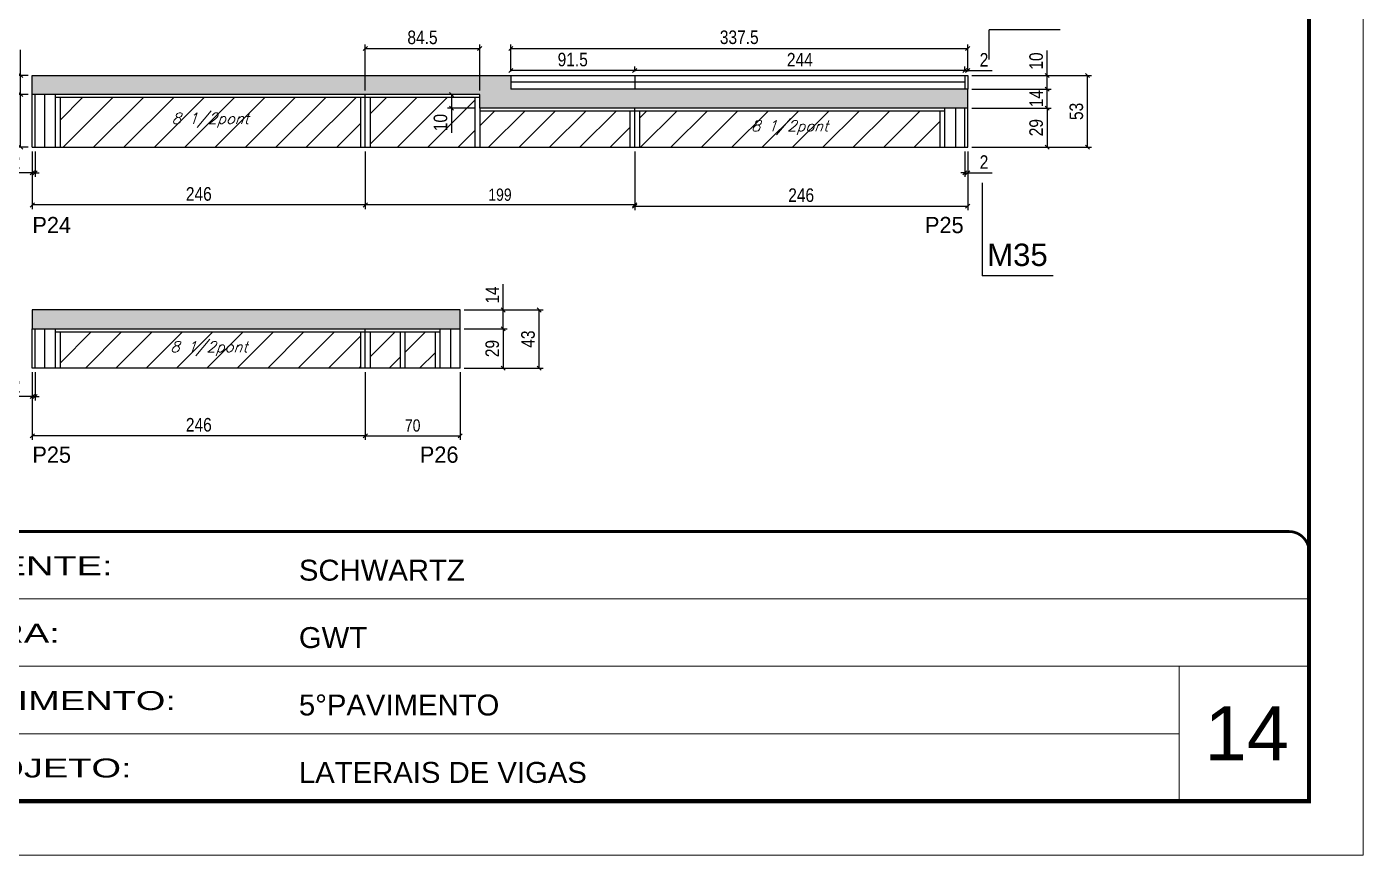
# Model space of a CAD drawing. Extents: x 13154 to 22413, y 1253 to 30260.
# Drawn here: x 15251 to 16238, y 25373 to 25986 of the extents above; entities that cross this region are included whole.
import ezdxf

# ---------------------------------------------------------------- set-up
doc = ezdxf.new("R2010")
doc.units = 0
doc.linetypes.add('CONTINUO', pattern=[0])
doc.linetypes.add('DASHED', pattern=[0.75, 0.5, -0.25])
for name, color, linetype in [('5', 5, 'Continuous'), ('COTA', 241, 'Continuous'), ('NOMENCLATURA', 7, 'Continuous'), ('Painéis', 200, 'Continuous'), ('SARR_2.2x10', 60, 'Continuous'), ('SARR_2.2x7', 40, 'Continuous'), ('SARR_3.5x7', 81, 'Continuous'), ('texto', 7, 'Continuous')]:
    doc.layers.add(name, color=color, linetype=linetype)
for name, color, linetype, lineweight in [('CARIMBO', 255, 'Continuous', 9), ('Folhas', 255, 'Continuous', 9), ('Hachura', 251, 'Continuous', 9), ('SARRAFO DE PRESSAO', 251, 'DASHED', 9)]:
    doc.layers.add(name, color=color, linetype=linetype, lineweight=lineweight)
doc.styles.add('ARIAL', font='arial.ttf')
doc.styles.add('COTA TECNICA', font='techl___.ttf', dxfattribs={"height": 10})
doc.styles.add('COTA TECNICA-50', font='techl___.ttf', dxfattribs={"height": 9})
doc.styles.add('Romans', font='romans.shx')
doc.styles.add('ROMAS860', font='ROMAS860.SHX')
doc.styles.get("Standard").update_dxf_attribs({"font": 'arial.ttf'})
doc.styles.add('Tecnologia', font='')
doc.styles.get('Tecnologia').set_extended_font_data('Forgotten Futurist')
doc.dimstyles.new('COTA PAINEL-50', dxfattribs={"dimtxt": 9, "dimasz": 3, "dimexe": 3, "dimexo": 3, "dimgap": 3, "dimtad": 1, "dimdec": 1, "dimzin": 12, "dimdsep": 46, "dimtxsty": 'COTA TECNICA-50', "dimblk1": 'OBLIQUE', "dimblk2": 'OBLIQUE', "dimsah": 1, "dimcen": 0.9, "dimclrd": 4, "dimclre": 4, "dimclrt": 240, "dimadec": 1, "dimazin": 3, "dimtfac": 1, "dimtdec": 1, "dimtmove": 0, "dimatfit": 3, "dimfxl": 1, "dimtolj": 1, "dimtzin": 12, "dimarcsym": 0})
doc.dimstyles.new('PAINEL', dxfattribs={"dimtxt": 10, "dimasz": 3, "dimexe": 3, "dimexo": 3, "dimgap": 3, "dimtad": 1, "dimdec": 1, "dimzin": 12, "dimdsep": 46, "dimtxsty": 'COTA TECNICA', "dimblk1": 'OBLIQUE', "dimblk2": 'OBLIQUE', "dimsah": 1, "dimcen": 0.9, "dimclrd": 4, "dimclre": 4, "dimclrt": 240, "dimadec": 1, "dimazin": 3, "dimtfac": 1, "dimtdec": 1, "dimtmove": 0, "dimatfit": 3, "dimfxl": 1, "dimtolj": 1, "dimtzin": 12, "dimarcsym": 0})

# ---------------------------------------------------------------- blocks, each defined once
blk = doc.blocks.new('9999999999')
at = {"color": 30, "linetype": 'CONTINUO'}
for p, q in [((98564.56, 34379.64), (99583.98, 34379.64)), ((98564.56, 34329.83), (99487.98, 34329.83)), ((99583.98, 34329.83), (99487.98, 34329.83)), ((99487.98, 34329.83), (99487.98, 34230.21)), ((98564.56, 34280.02), (99487.98, 34280.02))]:
    blk.add_line(p, q, dxfattribs=at)
at = {"color": 30, "linetype": 'CONTINUO', "const_width": 2}
blk.add_lwpolyline([(99583.98, 34230.21), (99583.98, 34414.45, 0.414214), (99568.98, 34429.45), (98228.98, 34429.45, 0.414214), (98213.98, 34414.45), (98213.98, 34245.21, 0.414214), (98228.98, 34230.21), (99583.98, 34230.21)], format="xyb", dxfattribs=at)
at = {"layer": 'Folhas'}
blk.add_lwpolyline([(98138.98, 34190.21), (99623.98, 34190.21), (99623.98, 35240.21), (98138.98, 35240.21)], close=True, dxfattribs=at)
at = {"layer": 'Folhas', "color": 30, "const_width": 3}
blk.add_lwpolyline([(98213.98, 34230.21), (99583.98, 34230.21), (99583.98, 35200.21), (98213.98, 35200.21)], close=True, dxfattribs=at)
at = {"color": 7, "linetype": 'Continuous', "ltscale": 5, "style": 'ARIAL'}
for s, height, p in [('SCHWARTZ', 15.483, (98837.68, 34393.13)), ('GWT', 15.483, (98837.68, 34343.32)), ('5°PAVIMENTO', 15.4829, (98837.68, 34293.51)), ('LATERAIS DE VIGAS', 15.4829, (98837.68, 34243.7))]:
    blk.add_text(s, height=height, dxfattribs=at).set_placement(p)
at = {"layer": 'Folhas', "color": 7, "style": 'Tecnologia', "width": 1.5}
for s, p in [('CLIENTE:', (98573.65, 34397.17)), ('OBRA:', (98573.65, 34347.31)), ('PAVIMENTO:', (98573.65, 34297.5)), ('PROJETO:', (98573.65, 34247.69))]:
    blk.add_text(s, height=14, dxfattribs=at).set_placement(p)
blk = doc.blocks.new('_Oblique')
at = {"color": 0, "linetype": 'ByBlock', "lineweight": -2}
blk.add_line((-0.5, -0.5), (0.5, 0.5), dxfattribs=at)
blk = doc.blocks.new('*D276')
at = {"layer": 'COTA', "color": 4, "linetype": 'ByBlock', "lineweight": -2, "transparency": 16777216}
for p, q in [((15500.63, 25730.35), (15500.63, 25680.38)), ((15570.63, 25730.35), (15570.63, 25680.38)), ((15500.63, 25683.38), (15570.63, 25683.38))]:
    blk.add_line(p, q, dxfattribs=at)
at = {"layer": 'Defpoints', "color": 0, "linetype": 'ByBlock', "transparency": 16777216}
for p in [(15500.63, 25733.35), (15570.63, 25733.35), (15570.63, 25683.38)]:
    blk.add_point(p, dxfattribs=at)
at = {"layer": 'COTA', "color": 4, "linetype": 'ByBlock', "lineweight": -2, "transparency": 16777216, "xscale": 3, "yscale": 3, "zscale": 3, "rotation": 180}
blk.add_blockref('_Oblique', (15500.63, 25683.38), dxfattribs=at)
at = {"layer": 'COTA', "color": 4, "linetype": 'ByBlock', "lineweight": -2, "transparency": 16777216, "xscale": 3, "yscale": 3, "zscale": 3}
blk.add_blockref('_Oblique', (15570.63, 25683.38), dxfattribs=at)
at = {"layer": 'COTA', "color": 240, "linetype": 'ByBlock', "transparency": 16777216, "insert": (15535.63, 25690.97), "char_height": 9, "attachment_point": 5, "style": 'COTA TECNICA-50'}
blk.add_mtext('\\A1;70', dxfattribs=at)
blk = doc.blocks.new('*D278')
at = {"layer": 'COTA', "color": 4, "linetype": 'ByBlock', "lineweight": -2, "transparency": 16777216}
for p, q in [((15254.63, 25730.35), (15254.63, 25680.38)), ((15500.63, 25730.35), (15500.63, 25680.38)), ((15500.63, 25683.38), (15254.63, 25683.38))]:
    blk.add_line(p, q, dxfattribs=at)
at = {"layer": 'Defpoints', "color": 0, "linetype": 'ByBlock', "transparency": 16777216}
for p in [(15254.63, 25733.35), (15500.63, 25733.35), (15254.63, 25683.38)]:
    blk.add_point(p, dxfattribs=at)
at = {"layer": 'COTA', "color": 4, "linetype": 'ByBlock', "lineweight": -2, "transparency": 16777216, "xscale": 3, "yscale": 3, "zscale": 3, "rotation": 180}
blk.add_blockref('_Oblique', (15254.63, 25683.38), dxfattribs=at)
at = {"layer": 'COTA', "color": 4, "linetype": 'ByBlock', "lineweight": -2, "transparency": 16777216, "xscale": 3, "yscale": 3, "zscale": 3}
blk.add_blockref('_Oblique', (15500.63, 25683.38), dxfattribs=at)
at = {"layer": 'COTA', "color": 240, "linetype": 'ByBlock', "transparency": 16777216, "insert": (15377.63, 25691.48), "char_height": 10, "attachment_point": 5, "style": 'COTA TECNICA'}
blk.add_mtext('\\A1;246', dxfattribs=at)
blk = doc.blocks.new('*D268')
at = {"layer": 'COTA', "color": 4, "linetype": 'ByBlock', "lineweight": -2, "transparency": 16777216}
for p, q in [((15573.63, 25762.35), (15605.55, 25762.35)), ((15602.55, 25762.35), (15602.55, 25733.35)), ((15573.63, 25733.35), (15605.55, 25733.35))]:
    blk.add_line(p, q, dxfattribs=at)
at = {"layer": 'Defpoints', "color": 0, "linetype": 'ByBlock', "transparency": 16777216}
for p in [(15570.63, 25762.35), (15570.63, 25733.35), (15602.55, 25733.35)]:
    blk.add_point(p, dxfattribs=at)
at = {"layer": 'COTA', "color": 4, "linetype": 'ByBlock', "lineweight": -2, "transparency": 16777216, "xscale": 3, "yscale": 3, "zscale": 3}
for p, rotation in [((15602.55, 25762.35), 90), ((15602.55, 25733.35), 270)]:
    blk.add_blockref('_Oblique', p, dxfattribs=dict(at, rotation=rotation))
at = {"layer": 'COTA', "color": 240, "linetype": 'ByBlock', "transparency": 16777216, "insert": (15594.46, 25747.85), "char_height": 10, "attachment_point": 5, "rotation": 90, "style": 'COTA TECNICA'}
blk.add_mtext('\\A1;29', dxfattribs=at)
blk = doc.blocks.new('*D269')
at = {"layer": 'COTA', "color": 4, "lineweight": -2, "transparency": 16777216}
for p, q in [((15602.55, 25776.35), (15602.55, 25795.46)), ((15573.63, 25776.35), (15605.55, 25776.35)), ((15602.55, 25762.35), (15602.55, 25776.35)), ((15573.63, 25762.35), (15605.55, 25762.35))]:
    blk.add_line(p, q, dxfattribs=at)
at = {"layer": 'Defpoints', "color": 0, "transparency": 16777216}
for p in [(15570.63, 25776.35), (15602.55, 25776.35), (15570.63, 25762.35)]:
    blk.add_point(p, dxfattribs=at)
at = {"layer": 'COTA', "color": 4, "lineweight": -2, "transparency": 16777216, "xscale": 3, "yscale": 3, "zscale": 3}
for p, rotation in [((15602.55, 25776.35), 90), ((15602.55, 25762.35), 270)]:
    blk.add_blockref('_Oblique', p, dxfattribs=dict(at, rotation=rotation))
at = {"layer": 'COTA', "color": 240, "transparency": 16777216, "insert": (15594.47, 25787.41), "char_height": 10, "attachment_point": 5, "rotation": 90, "style": 'COTA TECNICA'}
blk.add_mtext('\\A1;14', dxfattribs=at)
blk = doc.blocks.new('*D270')
at = {"layer": 'COTA', "color": 4, "lineweight": -2, "transparency": 16777216}
for p, q in [((15573.63, 25776.35), (15632.1, 25776.35)), ((15629.1, 25733.35), (15629.1, 25776.35)), ((15573.63, 25733.35), (15632.1, 25733.35))]:
    blk.add_line(p, q, dxfattribs=at)
at = {"layer": 'Defpoints', "color": 0, "transparency": 16777216}
for p in [(15570.63, 25776.35), (15629.1, 25776.35), (15570.63, 25733.35)]:
    blk.add_point(p, dxfattribs=at)
at = {"layer": 'COTA', "color": 4, "lineweight": -2, "transparency": 16777216, "xscale": 3, "yscale": 3, "zscale": 3}
for p, rotation in [((15629.1, 25776.35), 90), ((15629.1, 25733.35), 270)]:
    blk.add_blockref('_Oblique', p, dxfattribs=dict(at, rotation=rotation))
at = {"layer": 'COTA', "color": 240, "transparency": 16777216, "insert": (15620.88, 25754.85), "char_height": 10, "attachment_point": 5, "rotation": 90, "style": 'COTA TECNICA'}
blk.add_mtext('\\A1;43', dxfattribs=at)
blk = doc.blocks.new('*D301')
at = {"layer": 'COTA', "color": 4, "lineweight": -2, "transparency": 16777216}
for p, q in [((15254.63, 25730.35), (15254.63, 25709.36)), ((15256.63, 25730.35), (15256.63, 25709.36)), ((15254.63, 25712.36), (15236.52, 25712.36)), ((15256.63, 25712.36), (15254.63, 25712.36)), ((15256.63, 25712.36), (15259.63, 25712.36))]:
    blk.add_line(p, q, dxfattribs=at)
at = {"layer": 'Defpoints', "color": 0, "transparency": 16777216}
for p in [(15254.63, 25733.35), (15256.63, 25733.35), (15254.63, 25712.36)]:
    blk.add_point(p, dxfattribs=at)
at = {"layer": 'COTA', "color": 4, "lineweight": -2, "transparency": 16777216, "xscale": 3, "yscale": 3, "zscale": 3}
blk.add_blockref('_Oblique', (15254.63, 25712.36), dxfattribs=at)
at = {"layer": 'COTA', "color": 4, "lineweight": -2, "transparency": 16777216, "xscale": 3, "yscale": 3, "zscale": 3, "rotation": 180}
blk.add_blockref('_Oblique', (15256.63, 25712.36), dxfattribs=at)
at = {"layer": 'COTA', "color": 240, "transparency": 16777216, "insert": (15242.58, 25720.36), "char_height": 10, "attachment_point": 5, "style": 'COTA TECNICA'}
blk.add_mtext('\\A1;2', dxfattribs=at)
blk = doc.blocks.new('*D1503')
at = {"layer": 'COTA', "color": 4, "linetype": 'ByBlock', "lineweight": -2, "transparency": 16777216}
for p, q in [((15500.63, 25893.58), (15500.63, 25850.94)), ((15699.63, 25893.58), (15699.63, 25850.94)), ((15699.63, 25853.94), (15500.63, 25853.94))]:
    blk.add_line(p, q, dxfattribs=at)
at = {"layer": 'Defpoints', "color": 0, "linetype": 'ByBlock', "transparency": 16777216}
for p in [(15500.63, 25896.58), (15699.63, 25896.58), (15500.63, 25853.94)]:
    blk.add_point(p, dxfattribs=at)
at = {"layer": 'COTA', "color": 4, "linetype": 'ByBlock', "lineweight": -2, "transparency": 16777216, "xscale": 3, "yscale": 3, "zscale": 3, "rotation": 180}
blk.add_blockref('_Oblique', (15500.63, 25853.94), dxfattribs=at)
at = {"layer": 'COTA', "color": 4, "linetype": 'ByBlock', "lineweight": -2, "transparency": 16777216, "xscale": 3, "yscale": 3, "zscale": 3}
blk.add_blockref('_Oblique', (15699.63, 25853.94), dxfattribs=at)
at = {"layer": 'COTA', "color": 240, "linetype": 'ByBlock', "transparency": 16777216, "insert": (15600.13, 25861.51), "char_height": 9, "attachment_point": 5, "style": 'COTA TECNICA-50'}
blk.add_mtext('\\A1;199', dxfattribs=at)
blk = doc.blocks.new('*D1505')
at = {"layer": 'COTA', "color": 4, "linetype": 'ByBlock', "lineweight": -2, "transparency": 16777216}
for p, q in [((15699.63, 25893.58), (15699.63, 25850.04)), ((15945.63, 25893.58), (15945.63, 25850.04)), ((15699.63, 25853.04), (15945.63, 25853.04))]:
    blk.add_line(p, q, dxfattribs=at)
at = {"layer": 'Defpoints', "color": 0, "linetype": 'ByBlock', "transparency": 16777216}
for p in [(15699.63, 25896.58), (15945.63, 25896.58), (15945.63, 25853.04)]:
    blk.add_point(p, dxfattribs=at)
at = {"layer": 'COTA', "color": 4, "linetype": 'ByBlock', "lineweight": -2, "transparency": 16777216, "xscale": 3, "yscale": 3, "zscale": 3, "rotation": 180}
blk.add_blockref('_Oblique', (15699.63, 25853.04), dxfattribs=at)
at = {"layer": 'COTA', "color": 4, "linetype": 'ByBlock', "lineweight": -2, "transparency": 16777216, "xscale": 3, "yscale": 3, "zscale": 3}
blk.add_blockref('_Oblique', (15945.63, 25853.04), dxfattribs=at)
at = {"layer": 'COTA', "color": 240, "linetype": 'ByBlock', "transparency": 16777216, "insert": (15822.63, 25861.14), "char_height": 10, "attachment_point": 5, "style": 'COTA TECNICA'}
blk.add_mtext('\\A1;246', dxfattribs=at)
blk = doc.blocks.new('*D1506')
at = {"layer": 'COTA', "color": 4, "linetype": 'ByBlock', "lineweight": -2, "transparency": 16777216}
for p, q in [((15254.63, 25893.58), (15254.63, 25850.94)), ((15500.63, 25893.58), (15500.63, 25850.94)), ((15500.63, 25853.94), (15254.63, 25853.94))]:
    blk.add_line(p, q, dxfattribs=at)
at = {"layer": 'Defpoints', "color": 0, "linetype": 'ByBlock', "transparency": 16777216}
for p in [(15254.63, 25896.58), (15500.63, 25896.58), (15254.63, 25853.94)]:
    blk.add_point(p, dxfattribs=at)
at = {"layer": 'COTA', "color": 4, "linetype": 'ByBlock', "lineweight": -2, "transparency": 16777216, "xscale": 3, "yscale": 3, "zscale": 3, "rotation": 180}
blk.add_blockref('_Oblique', (15254.63, 25853.94), dxfattribs=at)
at = {"layer": 'COTA', "color": 4, "linetype": 'ByBlock', "lineweight": -2, "transparency": 16777216, "xscale": 3, "yscale": 3, "zscale": 3}
blk.add_blockref('_Oblique', (15500.63, 25853.94), dxfattribs=at)
at = {"layer": 'COTA', "color": 240, "linetype": 'ByBlock', "transparency": 16777216, "insert": (15377.63, 25862.04), "char_height": 10, "attachment_point": 5, "style": 'COTA TECNICA'}
blk.add_mtext('\\A1;246', dxfattribs=at)
blk = doc.blocks.new('*D1507')
at = {"layer": 'COTA', "color": 4, "linetype": 'ByBlock', "lineweight": -2, "transparency": 16777216}
for p, q in [((15251.63, 25935.58), (15243.01, 25935.58)), ((15246.01, 25896.58), (15246.01, 25935.58)), ((15251.63, 25896.58), (15243.01, 25896.58))]:
    blk.add_line(p, q, dxfattribs=at)
at = {"layer": 'Defpoints', "color": 0, "linetype": 'ByBlock', "transparency": 16777216}
for p in [(15246.01, 25935.58), (15254.63, 25935.58), (15254.63, 25896.58)]:
    blk.add_point(p, dxfattribs=at)
at = {"layer": 'COTA', "color": 4, "linetype": 'ByBlock', "lineweight": -2, "transparency": 16777216, "xscale": 3, "yscale": 3, "zscale": 3}
for p, rotation in [((15246.01, 25935.58), 90), ((15246.01, 25896.58), 270)]:
    blk.add_blockref('_Oblique', p, dxfattribs=dict(at, rotation=rotation))
at = {"layer": 'COTA', "color": 240, "linetype": 'ByBlock', "transparency": 16777216, "insert": (15237.76, 25916.08), "char_height": 10, "attachment_point": 5, "rotation": 90, "style": 'COTA TECNICA'}
blk.add_mtext('\\A1;39', dxfattribs=at)
blk = doc.blocks.new('*D1508')
at = {"layer": 'COTA', "color": 4, "linetype": 'ByBlock', "lineweight": -2, "transparency": 16777216}
for p, q in [((15254.63, 25893.58), (15254.63, 25874.66)), ((15256.63, 25893.58), (15256.63, 25874.66)), ((15254.63, 25877.66), (15236.52, 25877.66)), ((15256.63, 25877.66), (15254.63, 25877.66)), ((15256.63, 25877.66), (15259.63, 25877.66))]:
    blk.add_line(p, q, dxfattribs=at)
at = {"layer": 'Defpoints', "color": 0, "linetype": 'ByBlock', "transparency": 16777216}
for p in [(15254.63, 25896.58), (15256.63, 25896.58), (15254.63, 25877.66)]:
    blk.add_point(p, dxfattribs=at)
at = {"layer": 'COTA', "color": 4, "linetype": 'ByBlock', "lineweight": -2, "transparency": 16777216, "xscale": 3, "yscale": 3, "zscale": 3}
blk.add_blockref('_Oblique', (15254.63, 25877.66), dxfattribs=at)
at = {"layer": 'COTA', "color": 4, "linetype": 'ByBlock', "lineweight": -2, "transparency": 16777216, "xscale": 3, "yscale": 3, "zscale": 3, "rotation": 180}
blk.add_blockref('_Oblique', (15256.63, 25877.66), dxfattribs=at)
at = {"layer": 'COTA', "color": 240, "linetype": 'ByBlock', "transparency": 16777216, "insert": (15242.58, 25885.66), "char_height": 10, "attachment_point": 5, "style": 'COTA TECNICA'}
blk.add_mtext('\\A1;2', dxfattribs=at)
blk = doc.blocks.new('*D1509')
at = {"layer": 'COTA', "color": 4, "linetype": 'ByBlock', "lineweight": -2, "transparency": 16777216}
for p, q in [((15246.01, 25949.58), (15246.01, 25968.7)), ((15251.63, 25949.58), (15243.01, 25949.58)), ((15246.01, 25935.58), (15246.01, 25949.58)), ((15251.63, 25935.58), (15243.01, 25935.58))]:
    blk.add_line(p, q, dxfattribs=at)
at = {"layer": 'Defpoints', "color": 0, "linetype": 'ByBlock', "transparency": 16777216}
for p in [(15246.01, 25949.58), (15254.63, 25949.58), (15254.63, 25935.58)]:
    blk.add_point(p, dxfattribs=at)
at = {"layer": 'COTA', "color": 4, "linetype": 'ByBlock', "lineweight": -2, "transparency": 16777216, "xscale": 3, "yscale": 3, "zscale": 3}
for p, rotation in [((15246.01, 25949.58), 90), ((15246.01, 25935.58), 270)]:
    blk.add_blockref('_Oblique', p, dxfattribs=dict(at, rotation=rotation))
at = {"layer": 'COTA', "color": 240, "linetype": 'ByBlock', "transparency": 16777216, "insert": (15237.94, 25960.64), "char_height": 10, "attachment_point": 5, "rotation": 90, "style": 'COTA TECNICA'}
blk.add_mtext('\\A1;14', dxfattribs=at)
blk = doc.blocks.new('*D1511')
at = {"layer": 'COTA', "color": 4, "linetype": 'ByBlock', "lineweight": -2, "transparency": 16777216}
for p, q in [((15943.63, 25893.58), (15943.63, 25874.66)), ((15945.63, 25893.58), (15945.63, 25874.66)), ((15943.63, 25877.66), (15940.63, 25877.66)), ((15943.63, 25877.66), (15945.63, 25877.66)), ((15945.63, 25877.66), (15963.75, 25877.66))]:
    blk.add_line(p, q, dxfattribs=at)
at = {"layer": 'Defpoints', "color": 0, "linetype": 'ByBlock', "transparency": 16777216}
for p in [(15943.63, 25896.58), (15945.63, 25896.58), (15945.63, 25877.66)]:
    blk.add_point(p, dxfattribs=at)
at = {"layer": 'COTA', "color": 4, "linetype": 'ByBlock', "lineweight": -2, "transparency": 16777216, "xscale": 3, "yscale": 3, "zscale": 3}
blk.add_blockref('_Oblique', (15943.63, 25877.66), dxfattribs=at)
at = {"layer": 'COTA', "color": 4, "linetype": 'ByBlock', "lineweight": -2, "transparency": 16777216, "xscale": 3, "yscale": 3, "zscale": 3, "rotation": 180}
blk.add_blockref('_Oblique', (15945.63, 25877.66), dxfattribs=at)
at = {"layer": 'COTA', "color": 240, "linetype": 'ByBlock', "transparency": 16777216, "insert": (15957.69, 25885.66), "char_height": 10, "attachment_point": 5, "style": 'COTA TECNICA'}
blk.add_mtext('\\A1;2', dxfattribs=at)
blk = doc.blocks.new('*D1513')
at = {"layer": 'COTA', "color": 4, "lineweight": -2, "transparency": 16777216}
for p, q in [((15500.63, 25938.58), (15500.63, 25972.59)), ((15500.63, 25969.59), (15585.13, 25969.59)), ((15585.13, 25938.58), (15585.13, 25972.59))]:
    blk.add_line(p, q, dxfattribs=at)
at = {"layer": 'Defpoints', "color": 0, "transparency": 16777216}
for p in [(15585.13, 25969.59), (15500.63, 25935.58), (15585.13, 25935.58)]:
    blk.add_point(p, dxfattribs=at)
at = {"layer": 'COTA', "color": 4, "lineweight": -2, "transparency": 16777216, "xscale": 3, "yscale": 3, "zscale": 3, "rotation": 180}
blk.add_blockref('_Oblique', (15500.63, 25969.59), dxfattribs=at)
at = {"layer": 'COTA', "color": 4, "lineweight": -2, "transparency": 16777216, "xscale": 3, "yscale": 3, "zscale": 3}
blk.add_blockref('_Oblique', (15585.13, 25969.59), dxfattribs=at)
at = {"layer": 'COTA', "color": 240, "transparency": 16777216, "insert": (15542.88, 25977.72), "char_height": 10, "attachment_point": 5, "style": 'COTA TECNICA'}
blk.add_mtext('\\A1;84.5', dxfattribs=at)
blk = doc.blocks.new('*D1514')
at = {"layer": 'COTA', "color": 4, "lineweight": -2, "transparency": 16777216}
for p, q in [((15582.13, 25935.58), (15561.29, 25935.58)), ((15564.29, 25935.58), (15564.29, 25925.58)), ((15582.13, 25925.58), (15561.29, 25925.58)), ((15564.29, 25925.58), (15564.29, 25907.15))]:
    blk.add_line(p, q, dxfattribs=at)
at = {"layer": 'Defpoints', "color": 0, "transparency": 16777216}
for p in [(15585.13, 25935.58), (15564.29, 25925.58), (15585.13, 25925.58)]:
    blk.add_point(p, dxfattribs=at)
at = {"layer": 'COTA', "color": 4, "lineweight": -2, "transparency": 16777216, "xscale": 3, "yscale": 3, "zscale": 3}
for p, rotation in [((15564.29, 25935.58), 90), ((15564.29, 25925.58), 270)]:
    blk.add_blockref('_Oblique', p, dxfattribs=dict(at, rotation=rotation))
at = {"layer": 'COTA', "color": 240, "transparency": 16777216, "insert": (15556.19, 25914.86), "char_height": 10, "attachment_point": 5, "rotation": 90, "style": 'COTA TECNICA'}
blk.add_mtext('\\A1;10', dxfattribs=at)
blk = doc.blocks.new('*D1515')
at = {"layer": 'COTA', "color": 4, "lineweight": -2, "transparency": 16777216}
for p, q in [((15608.13, 25952.58), (15608.13, 25972.59)), ((15608.13, 25969.59), (15945.63, 25969.59)), ((15945.63, 25952.58), (15945.63, 25972.59))]:
    blk.add_line(p, q, dxfattribs=at)
at = {"layer": 'Defpoints', "color": 0, "transparency": 16777216}
for p in [(15945.63, 25969.59), (15608.13, 25949.58), (15945.63, 25949.58)]:
    blk.add_point(p, dxfattribs=at)
at = {"layer": 'COTA', "color": 4, "lineweight": -2, "transparency": 16777216, "xscale": 3, "yscale": 3, "zscale": 3, "rotation": 180}
blk.add_blockref('_Oblique', (15608.13, 25969.59), dxfattribs=at)
at = {"layer": 'COTA', "color": 4, "lineweight": -2, "transparency": 16777216, "xscale": 3, "yscale": 3, "zscale": 3}
blk.add_blockref('_Oblique', (15945.63, 25969.59), dxfattribs=at)
at = {"layer": 'COTA', "color": 240, "transparency": 16777216, "insert": (15776.88, 25977.81), "char_height": 10, "attachment_point": 5, "style": 'COTA TECNICA'}
blk.add_mtext('\\A1;337.5', dxfattribs=at)
blk = doc.blocks.new('*D1512')
at = {"layer": 'COTA', "color": 4, "lineweight": -2, "transparency": 16777216}
for p, q in [((15943.63, 25953.22), (15940.63, 25953.22)), ((15943.63, 25952.58), (15943.63, 25956.22)), ((15943.63, 25953.22), (15945.63, 25953.22)), ((15945.63, 25952.58), (15945.63, 25956.22)), ((15945.63, 25953.22), (15963.75, 25953.22))]:
    blk.add_line(p, q, dxfattribs=at)
at = {"layer": 'Defpoints', "color": 0, "transparency": 16777216}
for p in [(15943.63, 25949.58), (15945.63, 25953.22), (15945.63, 25949.58)]:
    blk.add_point(p, dxfattribs=at)
at = {"layer": 'COTA', "color": 4, "lineweight": -2, "transparency": 16777216, "xscale": 3, "yscale": 3, "zscale": 3}
blk.add_blockref('_Oblique', (15943.63, 25953.22), dxfattribs=at)
at = {"layer": 'COTA', "color": 4, "lineweight": -2, "transparency": 16777216, "xscale": 3, "yscale": 3, "zscale": 3, "rotation": 180}
blk.add_blockref('_Oblique', (15945.63, 25953.22), dxfattribs=at)
at = {"layer": 'COTA', "color": 240, "transparency": 16777216, "insert": (15957.69, 25961.22), "char_height": 10, "attachment_point": 5, "style": 'COTA TECNICA'}
blk.add_mtext('\\A1;2', dxfattribs=at)
blk = doc.blocks.new('*D1517')
at = {"layer": 'COTA', "color": 4, "lineweight": -2, "transparency": 16777216}
for p, q in [((15699.63, 25952.58), (15699.63, 25956.22)), ((15943.63, 25953.22), (15699.63, 25953.22)), ((15943.63, 25952.58), (15943.63, 25956.22))]:
    blk.add_line(p, q, dxfattribs=at)
at = {"layer": 'Defpoints', "color": 0, "transparency": 16777216}
for p in [(15699.63, 25953.22), (15699.63, 25949.58), (15943.63, 25949.58)]:
    blk.add_point(p, dxfattribs=at)
at = {"layer": 'COTA', "color": 4, "lineweight": -2, "transparency": 16777216, "xscale": 3, "yscale": 3, "zscale": 3, "rotation": 180}
blk.add_blockref('_Oblique', (15699.63, 25953.22), dxfattribs=at)
at = {"layer": 'COTA', "color": 4, "lineweight": -2, "transparency": 16777216, "xscale": 3, "yscale": 3, "zscale": 3}
blk.add_blockref('_Oblique', (15943.63, 25953.22), dxfattribs=at)
at = {"layer": 'COTA', "color": 240, "transparency": 16777216, "insert": (15821.63, 25961.29), "char_height": 10, "attachment_point": 5, "style": 'COTA TECNICA'}
blk.add_mtext('\\A1;244', dxfattribs=at)
blk = doc.blocks.new('*D1518')
at = {"layer": 'COTA', "color": 4, "lineweight": -2, "transparency": 16777216}
for p, q in [((15608.13, 25952.58), (15608.13, 25956.22)), ((15699.63, 25953.22), (15608.13, 25953.22)), ((15699.63, 25952.58), (15699.63, 25956.22))]:
    blk.add_line(p, q, dxfattribs=at)
at = {"layer": 'Defpoints', "color": 0, "transparency": 16777216}
for p in [(15608.13, 25953.22), (15608.13, 25949.58), (15699.63, 25949.58)]:
    blk.add_point(p, dxfattribs=at)
at = {"layer": 'COTA', "color": 4, "lineweight": -2, "transparency": 16777216, "xscale": 3, "yscale": 3, "zscale": 3, "rotation": 180}
blk.add_blockref('_Oblique', (15608.13, 25953.22), dxfattribs=at)
at = {"layer": 'COTA', "color": 4, "lineweight": -2, "transparency": 16777216, "xscale": 3, "yscale": 3, "zscale": 3}
blk.add_blockref('_Oblique', (15699.63, 25953.22), dxfattribs=at)
at = {"layer": 'COTA', "color": 240, "transparency": 16777216, "insert": (15653.88, 25961.36), "char_height": 10, "attachment_point": 5, "style": 'COTA TECNICA'}
blk.add_mtext('\\A1;91.5', dxfattribs=at)
blk = doc.blocks.new('*D1522')
at = {"layer": 'COTA', "color": 4, "lineweight": -2, "transparency": 16777216}
for p, q in [((15948.63, 25925.58), (16007.33, 25925.58)), ((16004.33, 25925.58), (16004.33, 25896.58)), ((15948.63, 25896.58), (16007.33, 25896.58))]:
    blk.add_line(p, q, dxfattribs=at)
at = {"layer": 'Defpoints', "color": 0, "transparency": 16777216}
for p in [(15945.63, 25925.58), (15945.63, 25896.58), (16004.33, 25896.58)]:
    blk.add_point(p, dxfattribs=at)
at = {"layer": 'COTA', "color": 4, "lineweight": -2, "transparency": 16777216, "xscale": 3, "yscale": 3, "zscale": 3}
for p, rotation in [((16004.33, 25925.58), 90), ((16004.33, 25896.58), 270)]:
    blk.add_blockref('_Oblique', p, dxfattribs=dict(at, rotation=rotation))
at = {"layer": 'COTA', "color": 240, "transparency": 16777216, "insert": (15996.25, 25911.08), "char_height": 10, "attachment_point": 5, "rotation": 90, "style": 'COTA TECNICA'}
blk.add_mtext('\\A1;29', dxfattribs=at)
blk = doc.blocks.new('*D1523')
at = {"layer": 'COTA', "color": 4, "lineweight": -2, "transparency": 16777216}
for p, q in [((15948.63, 25939.58), (16007.33, 25939.58)), ((16004.33, 25925.58), (16004.33, 25939.58)), ((15948.63, 25925.58), (16007.33, 25925.58))]:
    blk.add_line(p, q, dxfattribs=at)
at = {"layer": 'Defpoints', "color": 0, "transparency": 16777216}
for p in [(15945.63, 25939.58), (16004.33, 25939.58), (15945.63, 25925.58)]:
    blk.add_point(p, dxfattribs=at)
at = {"layer": 'COTA', "color": 4, "lineweight": -2, "transparency": 16777216, "xscale": 3, "yscale": 3, "zscale": 3}
for p, rotation in [((16004.33, 25939.58), 90), ((16004.33, 25925.58), 270)]:
    blk.add_blockref('_Oblique', p, dxfattribs=dict(at, rotation=rotation))
at = {"layer": 'COTA', "color": 240, "transparency": 16777216, "insert": (15996.26, 25932.58), "char_height": 10, "attachment_point": 5, "rotation": 90, "style": 'COTA TECNICA'}
blk.add_mtext('\\A1;14', dxfattribs=at)
blk = doc.blocks.new('*D1524')
at = {"layer": 'COTA', "color": 4, "lineweight": -2, "transparency": 16777216}
for p, q in [((16004.33, 25949.58), (16004.33, 25968.01)), ((15948.63, 25949.58), (16007.33, 25949.58)), ((16004.33, 25939.58), (16004.33, 25949.58)), ((15948.63, 25939.58), (16007.33, 25939.58))]:
    blk.add_line(p, q, dxfattribs=at)
at = {"layer": 'Defpoints', "color": 0, "transparency": 16777216}
for p in [(15945.63, 25949.58), (16004.33, 25949.58), (15945.63, 25939.58)]:
    blk.add_point(p, dxfattribs=at)
at = {"layer": 'COTA', "color": 4, "lineweight": -2, "transparency": 16777216, "xscale": 3, "yscale": 3, "zscale": 3}
for p, rotation in [((16004.33, 25949.58), 90), ((16004.33, 25939.58), 270)]:
    blk.add_blockref('_Oblique', p, dxfattribs=dict(at, rotation=rotation))
at = {"layer": 'COTA', "color": 240, "transparency": 16777216, "insert": (15996.23, 25960.29), "char_height": 10, "attachment_point": 5, "rotation": 90, "style": 'COTA TECNICA'}
blk.add_mtext('\\A1;10', dxfattribs=at)
blk = doc.blocks.new('*D1525')
at = {"layer": 'COTA', "color": 4, "lineweight": -2, "transparency": 16777216}
for p, q in [((15948.63, 25949.58), (16037.16, 25949.58)), ((16034.16, 25896.58), (16034.16, 25949.58)), ((15948.63, 25896.58), (16037.16, 25896.58))]:
    blk.add_line(p, q, dxfattribs=at)
at = {"layer": 'Defpoints', "color": 0, "transparency": 16777216}
for p in [(15945.63, 25949.58), (16034.16, 25949.58), (15945.63, 25896.58)]:
    blk.add_point(p, dxfattribs=at)
at = {"layer": 'COTA', "color": 4, "lineweight": -2, "transparency": 16777216, "xscale": 3, "yscale": 3, "zscale": 3}
for p, rotation in [((16034.16, 25949.58), 90), ((16034.16, 25896.58), 270)]:
    blk.add_blockref('_Oblique', p, dxfattribs=dict(at, rotation=rotation))
at = {"layer": 'COTA', "color": 240, "transparency": 16777216, "insert": (16025.95, 25923.08), "char_height": 10, "attachment_point": 5, "rotation": 90, "style": 'COTA TECNICA'}
blk.add_mtext('\\A1;53', dxfattribs=at)

msp = doc.modelspace()

# ---------------------------------------------------------------- hatches: boundary and pattern name
at = {"layer": 'COTA'}
h = msp.add_hatch(dxfattribs=at)
h.set_pattern_fill('AR-CONC', color=256, scale=0.03)
h.paths.add_polyline_path([(15945.63, 25925.58), (15945.63, 25939.58), (15608.13, 25939.58), (15608.13, 25949.58), (15254.63, 25949.58), (15254.63, 25935.58), (15500.63, 25935.58), (15585.13, 25935.58), (15585.13, 25925.58), (15699.63, 25925.58)])
h = msp.add_hatch(dxfattribs=at)
h.set_pattern_fill('AR-CONC', color=256, scale=0.03)
h.set_pattern_definition([(50, (-1585, -29.407), (5.4655401, -0.47817257), [0.5715, -6.2865]), (355, (-1585, -29.407), (-1.0573026, 5.7317054), [0.4572, -5.0292175]), (100.451445, (-1584.5445, -29.4467), (4.4082374, 5.2535326), [0.4857003, -5.3427073]), (46.1842, (-1585, -27.883), (8.1323712, -1.2612698), [0.85725, -9.42975]), (96.635558, (-1584.322, -27.988), (7.122124, 7.4227837), [0.7285507, -8.0140682]), (351.18415, (-1585, -27.883), (7.122124, 7.4227837), [0.685799, -7.543792]), (21, (-1584.238, -28.264), (4.54843174, -3.06795595), [0.5715, -6.2865]), (326, (-1584.238, -28.264), (1.8540609, 5.525639), [0.4572, -5.0292]), (71.451445, (-1583.859, -28.5195), (6.4024926, 2.4576831), [0.4857003, -5.3426981]), (37.5, (-1585, -29.4069), (0.0926581, 2.53665117), [0, -4.96824, 0, -5.1054, 0, -5.04825]), (7.5, (-1585, -29.4069), (2.00458988, 3.00541724), [0, -2.91084, 0, -4.85394, 0, -1.92405]), (327.5, (-1586.6993, -29.4069), (4.06771786, -0.17186232), [0, -1.905, 0, -5.9436, 0, -7.8867]), (317.5, (-1587.4613, -29.407), (4.44387544, 0.76279473), [0, -2.4765, 0, -3.94716, 0, -5.6007])])
h.paths.add_polyline_path([(15254.63, 25776.35), (15254.63, 25762.35), (15570.63, 25762.35), (15570.63, 25776.35)])
at = {"layer": 'Hachura', "linetype": 'ByBlock'}
h = msp.add_hatch(dxfattribs=at)
h.set_pattern_fill('ANSI31', color=256, scale=5)
h.paths.add_polyline_path([(15497.13, 25933.38), (15275.13, 25933.38), (15275.13, 25896.58), (15497.13, 25896.58)])
h.paths.add_polyline_path([(15581.63, 25896.58), (15581.63, 25933.38), (15504.13, 25933.38), (15504.13, 25896.58)])
h.paths.add_polyline_path([(15696.13, 25896.58), (15696.13, 25923.38), (15585.13, 25923.38), (15585.13, 25896.58)])
h.paths.add_polyline_path([(15703.13, 25923.38), (15703.13, 25896.58), (15925.13, 25896.58), (15925.13, 25923.38)])
h = msp.add_hatch(dxfattribs=at)
h.set_pattern_fill('ANSI31', color=256, scale=5)
h.paths.add_polyline_path([(15497.13, 25733.35), (15497.13, 25760.15), (15275.13, 25760.15), (15275.13, 25733.35)])
h.paths.add_polyline_path([(15504.13, 25733.35), (15526.44, 25733.35), (15526.44, 25760.15), (15504.13, 25760.15)])
h.paths.add_polyline_path([(15529.94, 25733.35), (15552.13, 25733.35), (15552.13, 25760.15), (15529.94, 25760.15)])

# ---------------------------------------------------------------- linework, layer by layer
at = {"layer": 'COTA'}
for p, q in [((15254.63, 25949.58), (15608.13, 25949.58)), ((15945.63, 25925.58), (15945.63, 25939.58)), ((15585.13, 25925.58), (15585.13, 25896.58)), ((15570.63, 25776.35), (15254.63, 25776.35)), ((15254.63, 25776.35), (15254.63, 25762.35)), ((15570.63, 25762.35), (15570.63, 25776.35))]:
    msp.add_line(p, q, dxfattribs=at)
at = {"layer": 'COTA', "linetype": 'ByBlock'}
msp.add_line((15254.63, 25935.58), (15254.63, 25949.58), dxfattribs=at)
at = {"layer": 'NOMENCLATURA', "linetype": 'Continuous'}
for p, q in [((15961.6, 25961.46), (15961.6, 25983.4)), ((16013.87, 25983.4), (15961.6, 25983.4)), ((15956.45, 25870.43), (15956.45, 25801.69)), ((16008.73, 25801.69), (15956.45, 25801.69))]:
    msp.add_line(p, q, dxfattribs=at)
at = {"layer": 'Painéis', "linetype": 'Continuous'}
for p, q in [((15608.13, 25949.58), (15608.13, 25939.58)), ((15608.13, 25949.58), (15945.63, 25949.58)), ((15699.63, 25949.58), (15699.63, 25939.58)), ((15943.63, 25949.58), (15943.63, 25939.58)), ((15945.63, 25949.58), (15945.63, 25939.58)), ((15945.63, 25939.58), (15608.13, 25939.58)), ((15500.63, 25935.58), (15254.63, 25935.58)), ((15254.63, 25896.58), (15254.63, 25935.58)), ((15256.63, 25896.58), (15256.63, 25935.58)), ((15585.13, 25935.58), (15500.63, 25935.58)), ((15500.63, 25896.58), (15500.63, 25935.58)), ((15585.13, 25925.58), (15585.13, 25935.58)), ((15699.63, 25925.58), (15585.13, 25925.58)), ((15945.63, 25925.58), (15699.63, 25925.58)), ((15699.63, 25896.58), (15699.63, 25925.58)), ((15943.63, 25896.58), (15943.63, 25925.58)), ((15945.63, 25896.58), (15945.63, 25925.58)), ((15254.63, 25896.58), (15945.63, 25896.58)), ((15254.63, 25733.35), (15254.63, 25762.35)), ((15254.63, 25762.35), (15570.63, 25762.35)), ((15256.63, 25733.35), (15256.63, 25762.35)), ((15500.63, 25733.35), (15500.63, 25762.35)), ((15570.63, 25733.35), (15570.63, 25762.35)), ((15570.63, 25733.35), (15254.63, 25733.35))]:
    msp.add_line(p, q, dxfattribs=at)
at = {"layer": 'SARR_2.2x10', "linetype": 'Continuous'}
msp.add_line((15943.63, 25944.58), (15608.13, 25944.58), dxfattribs=at)
at = {"layer": 'SARR_2.2x7', "linetype": 'Continuous'}
for p, q in [((15263.63, 25935.58), (15263.63, 25896.58)), ((15500.63, 25933.38), (15271.63, 25933.38)), ((15585.13, 25933.38), (15500.63, 25933.38)), ((15699.63, 25923.38), (15585.13, 25923.38)), ((15928.63, 25923.38), (15699.63, 25923.38)), ((15936.63, 25925.58), (15936.63, 25896.58)), ((15263.63, 25762.35), (15263.63, 25733.35)), ((15563.63, 25762.35), (15563.63, 25733.35)), ((15271.63, 25760.15), (15500.63, 25760.15)), ((15500.63, 25760.15), (15555.63, 25760.15))]:
    msp.add_line(p, q, dxfattribs=at)
at = {"layer": 'SARR_3.5x7'}
for p, q in [((15271.63, 25935.58), (15271.63, 25896.58)), ((15275.13, 25933.38), (15275.13, 25896.58)), ((15497.13, 25933.38), (15497.13, 25896.58)), ((15504.13, 25933.38), (15504.13, 25896.58)), ((15581.63, 25933.38), (15581.63, 25896.58)), ((15696.13, 25923.38), (15696.13, 25896.58)), ((15703.13, 25923.38), (15703.13, 25896.58)), ((15925.13, 25923.38), (15925.13, 25896.58)), ((15928.63, 25925.58), (15928.63, 25896.58)), ((15271.63, 25762.35), (15271.63, 25733.35)), ((15555.63, 25762.35), (15555.63, 25733.35)), ((15275.13, 25760.15), (15275.13, 25733.35)), ((15497.13, 25760.15), (15497.13, 25733.35)), ((15504.13, 25760.15), (15504.13, 25733.35)), ((15526.44, 25760.15), (15526.44, 25733.35)), ((15529.94, 25760.15), (15529.94, 25733.35)), ((15552.13, 25760.15), (15552.13, 25733.35))]:
    msp.add_line(p, q, dxfattribs=at)

# ---------------------------------------------------------------- block references
at = {"layer": 'SARRAFO DE PRESSAO', "color": 6, "linetype": 'ByBlock'}
msp.add_blockref('9999999999', (-83386.1, -8816.76), dxfattribs=at)

# ---------------------------------------------------------------- texts
at = {"layer": '5', "linetype": 'Continuous', "style": 'ROMAS860'}
for s, p in [('P24', (15254.68, 25833.14)), ('P25', (15914.09, 25833.14)), ('P25', (15254.68, 25663.48)), ('P26', (15540.93, 25663.48))]:
    msp.add_text(s, height=12, rotation=359.99996, dxfattribs=at).set_placement(p)
at = {"layer": 'CARIMBO', "style": 'ARIAL'}
msp.add_text('14', height=40, dxfattribs=at).set_placement((16120.74, 25443.59))
at = {"layer": 'NOMENCLATURA', "linetype": 'Continuous'}
msp.add_text('M35', height=16.5, dxfattribs=at).set_placement((15959.98, 25808.88))
at = {"layer": 'texto', "color": 2, "char_height": 8, "attachment_point": 5, "style": 'Romans'}
for insert in [(15386.13, 25916.58), (15814.13, 25911.08), (15385.13, 25747.85)]:
    msp.add_mtext('{\\Q19;\\C256;8 1/2pont}', dxfattribs=dict(at, insert=insert))

# ---------------------------------------------------------------- dimensions: what is measured, and where the dimension line sits
at = {"layer": 'COTA'}
for base, p1, p2, angle, picture, middle in [((15585.13, 25969.59), (15500.63, 25935.58), (15585.13, 25935.58), 180, '*D1513', (15542.88, 25977.72)), ((15945.63, 25969.59), (15608.13, 25949.58), (15945.63, 25949.58), 180, '*D1515', (15776.88, 25977.81)), ((16004.33, 25949.58), (15945.63, 25939.58), (15945.63, 25949.58), 90, '*D1524', (15996.23, 25960.29)), ((15699.63, 25953.22), (15943.63, 25949.58), (15699.63, 25949.58), 180, '*D1517', (15821.63, 25961.29)), ((15945.63, 25953.22), (15943.63, 25949.58), (15945.63, 25949.58), 180, '*D1512', (15957.69, 25961.22)), ((16034.16, 25949.58), (15945.63, 25896.58), (15945.63, 25949.58), 90, '*D1525', (16025.95, 25923.08)), ((15564.29, 25925.58), (15585.13, 25935.58), (15585.13, 25925.58), 90, '*D1514', (15556.19, 25914.86)), ((16004.33, 25896.58), (15945.63, 25925.58), (15945.63, 25896.58), 90, '*D1522', (15996.25, 25911.08)), ((15602.55, 25776.35), (15570.63, 25762.35), (15570.63, 25776.35), 90, '*D269', (15594.47, 25787.41)), ((15629.1, 25776.35), (15570.63, 25733.35), (15570.63, 25776.35), 90, '*D270', (15620.88, 25754.85))]:
    dim = msp.add_linear_dim(base=base, p1=p1, p2=p2, angle=angle, dimstyle='PAINEL', dxfattribs=at)
    dim.commit()
    dim.dimension.update_dxf_attribs({"geometry": picture, "text_midpoint": middle})
at = {"layer": 'COTA', "linetype": 'ByBlock'}
for base, p1, p2, angle, picture, middle in [((15246.01, 25949.58), (15254.63, 25935.58), (15254.63, 25949.58), 90, '*D1509', (15237.94, 25960.64)), ((15246.01, 25935.58), (15254.63, 25896.58), (15254.63, 25935.58), 90, '*D1507', (15237.76, 25916.08)), ((15254.63, 25877.66), (15256.63, 25896.58), (15254.63, 25896.58), 180, '*D1508', (15242.58, 25885.66)), ((15254.63, 25853.94), (15500.63, 25896.58), (15254.63, 25896.58), 180, '*D1506', (15377.63, 25862.04)), ((15602.55, 25733.35), (15570.63, 25762.35), (15570.63, 25733.35), 90, '*D268', (15594.46, 25747.85)), ((15254.63, 25683.38), (15500.63, 25733.35), (15254.63, 25733.35), 180, '*D278', (15377.63, 25691.48))]:
    dim = msp.add_linear_dim(base=base, p1=p1, p2=p2, angle=angle, dimstyle='PAINEL', dxfattribs=at)
    dim.commit()
    dim.dimension.update_dxf_attribs({"geometry": picture, "text_midpoint": middle})
at = {"layer": 'COTA'}
dim = msp.add_linear_dim(base=(15608.13, 25953.22), p1=(15699.63, 25949.58), p2=(15608.13, 25949.58), angle=180, dimstyle='PAINEL', override={"dimtmove": 1}, dxfattribs=at)
dim.commit()
dim.dimension.update_dxf_attribs({"geometry": '*D1518', "text_midpoint": (15653.88, 25961.36)})
dim = msp.add_linear_dim(base=(16004.33, 25939.58), p1=(15945.63, 25925.58), p2=(15945.63, 25939.58), angle=90, dimstyle='PAINEL', dxfattribs=at)
dim.commit()
dim.dimension.update_dxf_attribs({"geometry": '*D1523', "text_midpoint": (16004.33, 25932.58), "dimtype": 160})
at = {"layer": 'COTA', "linetype": 'ByBlock'}
dim = msp.add_linear_dim(base=(15500.63, 25853.94), p1=(15699.63, 25896.58), p2=(15500.63, 25896.58), dimstyle='COTA PAINEL-50', override={"dimarcsym": 1}, dxfattribs=at)
dim.commit()
dim.dimension.update_dxf_attribs({"geometry": '*D1503', "text_midpoint": (15600.13, 25861.51)})
for base, p1, picture, middle in [((15945.63, 25853.04), (15699.63, 25896.58), '*D1505', (15822.63, 25861.14)), ((15945.63, 25877.66), (15943.63, 25896.58), '*D1511', (15957.69, 25885.66))]:
    dim = msp.add_linear_dim(base=base, p1=p1, p2=(15945.63, 25896.58), dimstyle='PAINEL', dxfattribs=at)
    dim.commit()
    dim.dimension.update_dxf_attribs({"geometry": picture, "text_midpoint": middle})
at = {"layer": 'COTA'}
dim = msp.add_linear_dim(base=(15254.63, 25712.36), p1=(15256.63, 25733.35), p2=(15254.63, 25733.35), dimstyle='PAINEL', dxfattribs=at)
dim.commit()
dim.dimension.update_dxf_attribs({"geometry": '*D301', "text_midpoint": (15242.58, 25720.36)})
at = {"layer": 'COTA', "linetype": 'ByBlock'}
dim = msp.add_linear_dim(base=(15570.63, 25683.38), p1=(15500.63, 25733.35), p2=(15570.63, 25733.35), angle=180, dimstyle='COTA PAINEL-50', override={"dimarcsym": 1}, dxfattribs=at)
dim.commit()
dim.dimension.update_dxf_attribs({"geometry": '*D276', "text_midpoint": (15535.63, 25690.97)})

doc.saveas('drawing.dxf')
